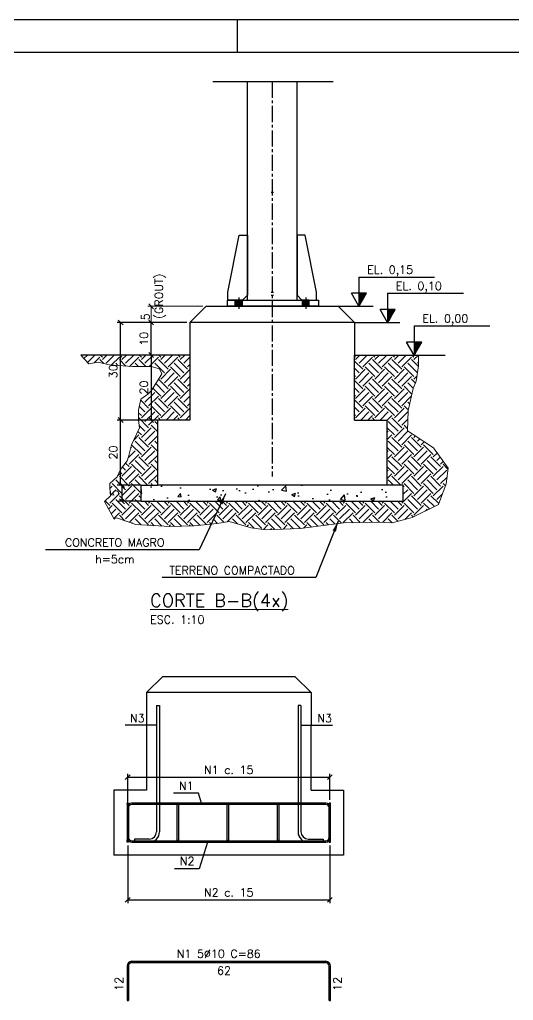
# Model space of a CAD drawing. Header units: millimetres. Extents: x 2593 to 3854, y 1234 to 2125.
# Drawn here: x 3198.8 to 3426.6, y 1672.7 to 2125.4 of the extents above; entities that cross this region are included whole.
import ezdxf
from ezdxf.enums import TextEntityAlignment as Align

# ---------------------------------------------------------------- set-up
doc = ezdxf.new("R2010")
doc.units = ezdxf.units.MM
doc.linetypes.add('CENTER2', pattern=[1.125, 0.75, -0.125, 0.125, -0.125])
for name, color, linetype, lineweight in [('A-DETL-GENF', 7, 'Continuous', 5), ('GSB', 7, 'Continuous', 0), ('S-RBAR', 171, 'Continuous', 18), ('SL2', 3, 'Continuous', 0)]:
    doc.layers.add(name, color=color, linetype=linetype, lineweight=lineweight)
for name, color, linetype in [('AL1', 8, 'Continuous'), ('CL1', 8, 'Continuous'), ('CL2', 7, 'Continuous'), ('CL3', 3, 'Continuous'), ('CL4', 4, 'Continuous'), ('CL5', 5, 'Continuous'), ('CR100', 3, 'Continuous'), ('FRL2', 7, 'Continuous'), ('FRL3', 3, 'Continuous'), ('FRL6', 6, 'Continuous'), ('FRL7', 7, 'Continuous'), ('FRR120', 5, 'Continuous'), ('FRR140', 5, 'Continuous'), ('FRR175', 1, 'Continuous'), ('FRR80', 3, 'Continuous'), ('TC1', 7, 'CENTER2')]:
    doc.layers.add(name, color=color, linetype=linetype)
doc.styles.add('COTA', font='romans.shx')
doc.styles.add('R100', font='simplex.shx', dxfattribs={"height": 2.5})
doc.styles.add('R120', font='simplex.shx', dxfattribs={"height": 3})
doc.styles.add('R140', font='simplex.shx', dxfattribs={"height": 3.5})
doc.styles.add('R80', font='simplex.shx', dxfattribs={"height": 2})
doc.styles.add('ROMANS', font='ROMANS.SHX')
doc.styles.get("Standard").update_dxf_attribs({"font": 'arial.ttf'})
doc.dimstyles.new('TICK-10', dxfattribs={"dimscale": 10, "dimtxt": 0.25, "dimasz": 0.2, "dimexe": 0.2, "dimexo": 0.2, "dimgap": 0.1, "dimtad": 1, "dimdsep": 46, "dimtxsty": 'Standard', "dimblk": 'ARCHTICK', "dimcen": 0, "dimdle": 0.2, "dimclrd": 7, "dimclre": 7, "dimclrt": 3, "dimadec": 3, "dimazin": 3, "dimtfac": 1, "dimtofl": 0, "dimtmove": 1, "dimatfit": 2, "dimfxl": 0.2, "dimtolj": 1, "dimtzin": 0, "dimarcsym": 1})
doc.dimstyles.new('VALE 1-10 - [1-15]', dxfattribs={"dimscale": 1.5, "dimtxt": 2.5, "dimasz": 1.5, "dimexe": 1, "dimexo": 1, "dimgap": 1, "dimtad": 1, "dimdec": 0, "dimlfac": 0.6666, "dimzin": 0, "dimdsep": 46, "dimtxsty": 'ROMANS', "dimblk": 'OBLIQUE', "dimcen": 0, "dimclrd": 7, "dimclre": 7, "dimclrt": 3, "dimadec": 1, "dimazin": 0, "dimtfac": 1, "dimtdec": 0, "dimtmove": 1, "dimatfit": 3, "dimfxl": 1, "dimtolj": 1, "dimtzin": 0, "dimarcsym": 0})
doc.dimstyles.new('VALE 1-15 - [1-15]', dxfattribs={"dimscale": 1.5, "dimtxt": 2.5, "dimasz": 1.5, "dimexe": 1, "dimexo": 1, "dimgap": 1, "dimtad": 1, "dimdec": 0, "dimzin": 0, "dimdsep": 46, "dimtxsty": 'ROMANS', "dimblk": 'OBLIQUE', "dimcen": 0, "dimclrd": 7, "dimclre": 7, "dimclrt": 3, "dimadec": 1, "dimazin": 0, "dimtfac": 1, "dimtdec": 0, "dimtmove": 1, "dimatfit": 3, "dimfxl": 1, "dimtolj": 1, "dimtzin": 0, "dimarcsym": 0})

# ---------------------------------------------------------------- blocks, each defined once
blk = doc.blocks.new('_ArchTick')
at = {"color": 0, "linetype": 'ByBlock', "const_width": 0.15}
blk.add_lwpolyline([(-0.5, -0.5), (0.5, 0.5)], dxfattribs=at)
blk = doc.blocks.new('_Oblique')
at = {"color": 0, "linetype": 'ByBlock', "lineweight": -2}
blk.add_line((0.5, 0.5), (-0.5, -0.5), dxfattribs=at)
blk = doc.blocks.new('*D36')
at = {"layer": 'Defpoints', "color": 0, "transparency": 16777216}
for p in [(3259.54, 1985.58), (3277.41, 1985.58, -192396.03), (3277.41, 1970.58, -192396.03)]:
    blk.add_point(p, dxfattribs=at)
at = {"layer": 'SL2', "color": 7, "lineweight": -2, "transparency": 16777216}
for p, q in [((3275.91, 1985.58), (3258.04, 1985.58)), ((3259.54, 1970.58), (3259.54, 1985.58)), ((3275.91, 1970.58), (3258.04, 1970.58))]:
    blk.add_line(p, q, dxfattribs=at)
at = {"layer": 'SL2', "color": 7, "lineweight": -2, "transparency": 16777216, "xscale": 2.25, "yscale": 2.25, "zscale": 2.25}
for p, rotation in [((3259.54, 1985.58), 90), ((3259.54, 1970.58), 270)]:
    blk.add_blockref('_Oblique', p, dxfattribs=dict(at, rotation=rotation))
at = {"layer": 'SL2', "color": 3, "transparency": 16777216, "insert": (3256.17, 1978.08), "char_height": 3.75, "attachment_point": 5, "rotation": 90, "style": 'ROMANS'}
blk.add_mtext('\\A1;10', dxfattribs=at)
blk = doc.blocks.new('*D52')
at = {"layer": 'CL3', "color": 7, "lineweight": -2, "transparency": 16777216}
for p, q in [((3275.91, 1970.58), (3258.04, 1970.58)), ((3259.54, 1970.58), (3259.54, 1940.59)), ((3275.91, 1940.59), (3258.04, 1940.59))]:
    blk.add_line(p, q, dxfattribs=at)
at = {"layer": 'Defpoints', "color": 0, "transparency": 16777216}
for p in [(3277.41, 1970.58, -192396.03), (3259.54, 1940.59), (3277.41, 1940.59, -192396.03)]:
    blk.add_point(p, dxfattribs=at)
at = {"layer": 'CL3', "color": 7, "lineweight": -2, "transparency": 16777216, "xscale": 2.25, "yscale": 2.25, "zscale": 2.25}
for p, rotation in [((3259.54, 1970.58), 90), ((3259.54, 1940.59), 270)]:
    blk.add_blockref('_Oblique', p, dxfattribs=dict(at, rotation=rotation))
at = {"layer": 'CL3', "color": 3, "transparency": 16777216, "insert": (3256.17, 1955.58), "char_height": 3.75, "attachment_point": 5, "rotation": 90, "style": 'ROMANS'}
blk.add_mtext('\\A1;20', dxfattribs=at)
blk = doc.blocks.new('*D53')
at = {"layer": 'Defpoints', "color": 0, "transparency": 16777216}
for p in [(3256.39, 1910.59, -192396.03), (3246.02, 1903.09), (3256.39, 1903.09, -192396.03)]:
    blk.add_point(p, dxfattribs=at)
at = {"layer": 'SL2', "color": 7, "lineweight": -2, "transparency": 16777216}
for p, q in [((3254.89, 1910.59), (3244.52, 1910.59)), ((3246.02, 1910.59), (3246.02, 1903.09)), ((3254.89, 1903.09), (3244.52, 1903.09))]:
    blk.add_line(p, q, dxfattribs=at)
at = {"layer": 'SL2', "color": 7, "lineweight": -2, "transparency": 16777216, "xscale": 2.25, "yscale": 2.25, "zscale": 2.25}
for p, rotation in [((3246.02, 1910.59), 90), ((3246.02, 1903.09), 270)]:
    blk.add_blockref('_Oblique', p, dxfattribs=dict(at, rotation=rotation))
at = {"layer": 'SL2', "color": 3, "transparency": 16777216, "insert": (3242.64, 1906.84), "char_height": 3.75, "attachment_point": 5, "rotation": 90, "style": 'ROMANS'}
blk.add_mtext('\\A1;5', dxfattribs=at)
blk = doc.blocks.new('*D54')
at = {"layer": 'CL3', "color": 7, "lineweight": -2, "transparency": 16777216}
for p, q in [((3275.91, 1985.58), (3243.9, 1985.58)), ((3245.4, 1940.59), (3245.4, 1985.58)), ((3275.91, 1940.59), (3243.9, 1940.59))]:
    blk.add_line(p, q, dxfattribs=at)
at = {"layer": 'Defpoints', "color": 0, "transparency": 16777216}
for p in [(3245.4, 1985.58), (3277.41, 1985.58, -192396.03), (3277.41, 1940.59, -192396.03)]:
    blk.add_point(p, dxfattribs=at)
at = {"layer": 'CL3', "color": 7, "lineweight": -2, "transparency": 16777216, "xscale": 2.25, "yscale": 2.25, "zscale": 2.25}
for p, rotation in [((3245.4, 1985.58), 90), ((3245.4, 1940.59), 270)]:
    blk.add_blockref('_Oblique', p, dxfattribs=dict(at, rotation=rotation))
at = {"layer": 'CL3', "color": 3, "transparency": 16777216, "insert": (3242.03, 1963.08), "char_height": 3.75, "attachment_point": 5, "rotation": 90, "style": 'ROMANS'}
blk.add_mtext('\\A1;30', dxfattribs=at)
blk = doc.blocks.new('*D37')
at = {"layer": 'CL3', "color": 7, "lineweight": -2, "transparency": 16777216}
for p, q in [((3258.04, 1940.59), (3243.9, 1940.59)), ((3245.4, 1910.59), (3245.4, 1940.59)), ((3253.39, 1910.59), (3243.9, 1910.59))]:
    blk.add_line(p, q, dxfattribs=at)
at = {"layer": 'Defpoints', "color": 0, "transparency": 16777216}
for p in [(3245.4, 1940.59), (3259.54, 1940.59), (3254.89, 1910.59, -192396.03)]:
    blk.add_point(p, dxfattribs=at)
at = {"layer": 'CL3', "color": 7, "lineweight": -2, "transparency": 16777216, "xscale": 2.25, "yscale": 2.25, "zscale": 2.25}
for p, rotation in [((3245.4, 1940.59), 90), ((3245.4, 1910.59), 270)]:
    blk.add_blockref('_Oblique', p, dxfattribs=dict(at, rotation=rotation))
at = {"layer": 'CL3', "color": 3, "transparency": 16777216, "insert": (3242.03, 1925.59), "char_height": 3.75, "attachment_point": 5, "rotation": 90, "style": 'ROMANS'}
blk.add_mtext('\\A1;20', dxfattribs=at)
blk = doc.blocks.new('*D45')
at = {"layer": 'Defpoints', "color": 0, "transparency": 16777216}
for p in [(3341.96, 1775.74), (3248.69, 1762.3, -192396.03), (3341.96, 1763.8)]:
    blk.add_point(p, dxfattribs=at)
at = {"layer": 'SL2', "color": 7, "lineweight": -2, "transparency": 16777216}
for p, q in [((3248.69, 1763.8), (3248.69, 1777.24)), ((3248.69, 1775.74), (3341.96, 1775.74)), ((3341.96, 1765.3), (3341.96, 1777.24))]:
    blk.add_line(p, q, dxfattribs=at)
at = {"layer": 'SL2', "color": 7, "lineweight": -2, "transparency": 16777216, "xscale": 2.25, "yscale": 2.25, "zscale": 2.25, "rotation": 180}
blk.add_blockref('_Oblique', (3248.69, 1775.74), dxfattribs=at)
at = {"layer": 'SL2', "color": 7, "lineweight": -2, "transparency": 16777216, "xscale": 2.25, "yscale": 2.25, "zscale": 2.25}
blk.add_blockref('_Oblique', (3341.96, 1775.74), dxfattribs=at)
at = {"layer": 'SL2', "color": 3, "transparency": 16777216, "insert": (3295.32, 1779.12), "char_height": 3.75, "attachment_point": 5, "style": 'ROMANS'}
blk.add_mtext('\\A1;N1 c. 15', dxfattribs=at)
blk = doc.blocks.new('*D46')
at = {"layer": 'Defpoints', "color": 0, "transparency": 16777216}
for p in [(3248.69, 1745.78, -192396.03), (3341.96, 1745.78, -192396.03), (3341.96, 1719.17)]:
    blk.add_point(p, dxfattribs=at)
at = {"layer": 'SL2', "color": 7, "lineweight": -2, "transparency": 16777216}
for p, q in [((3248.69, 1744.28), (3248.69, 1717.67)), ((3341.96, 1744.28), (3341.96, 1717.67)), ((3248.69, 1719.17), (3341.96, 1719.17))]:
    blk.add_line(p, q, dxfattribs=at)
at = {"layer": 'SL2', "color": 7, "lineweight": -2, "transparency": 16777216, "xscale": 2.25, "yscale": 2.25, "zscale": 2.25, "rotation": 180}
blk.add_blockref('_Oblique', (3248.69, 1719.17), dxfattribs=at)
at = {"layer": 'SL2', "color": 7, "lineweight": -2, "transparency": 16777216, "xscale": 2.25, "yscale": 2.25, "zscale": 2.25}
blk.add_blockref('_Oblique', (3341.96, 1719.17), dxfattribs=at)
at = {"layer": 'SL2', "color": 3, "transparency": 16777216, "insert": (3295.32, 1722.55), "char_height": 3.75, "attachment_point": 5, "style": 'ROMANS'}
blk.add_mtext('\\A1;N2 c. 15', dxfattribs=at)
blk = doc.blocks.new('A1')
at = {"layer": 'FRL2'}
blk.add_line((471, 594), (471, 584), dxfattribs=at)
at = {"layer": 'FRL6', "linetype": 'Continuous'}
blk.add_line((25, 584), (831, 584), dxfattribs=at)
at = {"layer": 'FRL7', "linetype": 'Continuous'}
blk.add_line((0, 594), (841, 594), dxfattribs=at)
at = {"layer": 'FRR120', "style": 'R120'}
for tag, p in [('FASE_DO_PROJETO', (659, 46.29)), ('ÁREA_E/OU_SUBÁREA', (659, 40.79)), ('TÍTULO_DO_DESENHO', (659, 35.29)), ('SUBTÍTULO_1_DO_DESENHO', (659, 29.79)), ('SUBTÍTULO_2_DO_DESENHO', (659, 24.29))]:
    blk.add_attdef(tag, p, '', height=3, dxfattribs=at)
at = {"layer": 'FRR140', "style": 'R140', "width": 0.91}
for tag, p in [('ESCALA', (671, 14.35)), ('REVISÃO', (823.5, 14.68))]:
    blk.add_attdef(tag, text='', height=3.5, dxfattribs=at).set_placement(p, align=Align.MIDDLE)
for tag, p in [('NÚMERO_DA_CONTRATADA', (687.72, 12.6)), ('NUMERO_VALE', (752.89, 12.6))]:
    blk.add_attdef(tag, p, '', height=3.5, dxfattribs=at)
at = {"layer": 'FRR175', "style": 'R120'}
for tag, p in [('CLASSIFICAÇÃO', (811.83, 67.73)), ('PROJETO', (716.31, 53.59)), ('N_PROJ_SE', (793.5, 53.59)), ('N_CONTRATO', (796.97, 47.3))]:
    blk.add_attdef(tag, text='', height=3, dxfattribs=at).set_placement(p, align=Align.MIDDLE_CENTER)
at = {"layer": 'FRR80', "style": 'R80'}
for p in [(492.61, 76.08), (492.61, 70.38), (492.61, 64.68), (492.61, 58.98), (492.61, 53.28), (492.61, 47.58), (492.61, 41.88), (492.61, 36.18)]:
    blk.add_attdef('DESCRIÇÃO_DA_REVISÃO', p, '', height=2, dxfattribs=at)
for tag, p in [('8A_REV', (476, 77.07)), ('EMIS.', (486, 77.07)), ('PROJ.', (585, 77.07)), ('DES.', (597, 77.07)), ('VER.', (609, 77.07)), ('APR.', (621, 77.07)), ('AUT.', (633.01, 77.07)), ('7A_REV', (476, 71.37)), ('EMIS.', (486, 71.37)), ('PROJ.', (585, 71.37)), ('DES.', (597, 71.37)), ('VER.', (609, 71.37)), ('APR.', (621, 71.37)), ('AUT.', (633.01, 71.37)), ('6A_REV', (476, 65.67)), ('EMIS.', (486, 65.67)), ('PROJ.', (585, 65.67)), ('DES.', (597, 65.67)), ('VER.', (609, 65.67)), ('APR.', (621, 65.67)), ('AUT.', (633.01, 65.67)), ('5A_REV', (476, 59.97)), ('EMIS.', (486, 59.97)), ('PROJ.', (585, 59.97)), ('DES.', (597, 59.97)), ('VER.', (609, 59.97)), ('APR.', (621, 59.97)), ('AUT.', (633.01, 59.97)), ('4A_REV', (476, 54.27)), ('EMIS.', (486, 54.27)), ('PROJ.', (585, 54.27)), ('DES.', (597, 54.27)), ('VER.', (609, 54.27)), ('APR.', (621, 54.27)), ('AUT.', (633.01, 54.27)), ('3A_REV', (476, 48.57)), ('EMIS.', (486, 48.57)), ('PROJ.', (585, 48.57)), ('DES.', (597, 48.57)), ('VER.', (609, 48.57)), ('APR.', (621, 48.57)), ('AUT.', (633.01, 48.57)), ('2A_REV', (476, 42.87)), ('EMIS.', (486, 42.87)), ('PROJ.', (585, 42.87)), ('DES.', (597, 42.87)), ('VER.', (609, 42.87)), ('APR.', (621, 42.87)), ('AUT.', (633.01, 42.87)), ('1a_REV', (476, 37.17)), ('EMIS.', (486, 37.17)), ('PROJ.', (585, 37.17)), ('DES.', (597, 37.17)), ('VER.', (609, 37.17)), ('APR.', (621, 37.17)), ('AUT.', (633.01, 37.17))]:
    blk.add_attdef(tag, text='', height=2, dxfattribs=at).set_placement(p, align=Align.MIDDLE)
at = {"layer": 'FRR80', "style": 'R80', "width": 0.85}
for p in [(648, 77.07), (648, 71.37), (648, 65.67), (648, 59.97), (648, 54.27), (648, 48.57), (648, 42.87), (648, 37.17)]:
    blk.add_attdef('DATA', text='', height=2, dxfattribs=at).set_placement(p, align=Align.MIDDLE)

msp = doc.modelspace()

# ---------------------------------------------------------------- hatches: boundary and pattern name
at = {"layer": 'A-DETL-GENF', "ltscale": 0.2, "true_color": 0xcd6928}
h = msp.add_hatch(dxfattribs=at)
h.set_pattern_fill('EARTH', color=32, angle=45, style=0)
h.set_pattern_definition([(45, (-6952.2076, -5263.987), (0, 8.980256), [6.35, -6.35]), (45, (-6953.8914, -5262.3035), (0, 8.980256), [6.35, -6.35]), (45, (-6955.575, -5260.6197), (0, 8.980256), [6.35, -6.35]), (135, (-6955.575, -5259.497), (-8.980256, 0), [6.35, -6.35]), (135, (-6953.8914, -5257.8133), (-8.980256, 0), [6.35, -6.35]), (135, (-6952.2076, -5256.1295), (-8.980256, 0), [6.35, -6.35])])
h.paths.add_polyline_path([(3381.84, 1958.57), (3382.9, 1965.58), (3382.9, 1970.58), (3353.31, 1970.58), (3353.31, 1940.59), (3368.31, 1940.59), (3368.31, 1910.59), (3375.81, 1910.59), (3375.81, 1903.09), (3368.31, 1903.09), (3254.89, 1903.09), (3254.89, 1910.59), (3262.41, 1910.59), (3262.41, 1940.59), (3277.41, 1940.59), (3277.41, 1970.58), (3227.07, 1970.58), (3230.72, 1966.58), (3235.12, 1967.25), (3240.15, 1966.12), (3250.83, 1965.25), (3255.23, 1965.34), (3256.39, 1965.36), (3259.54, 1965.36), (3263.37, 1964.17), (3264.37, 1961.93), (3262.71, 1959.11), (3259.54, 1954.12), (3258.04, 1952.55), (3254.82, 1950.22), (3253.74, 1945.07), (3253.74, 1940.59), (3254.07, 1936.93), (3250.41, 1929.18), (3249, 1923.62), (3248.52, 1921.74), (3245.4, 1917.8), (3243.76, 1914.4), (3240.44, 1911.33), (3240.44, 1909.17), (3240.77, 1905.59), (3237.95, 1902.94), (3242.41, 1894.85), (3243.56, 1895.49), (3252.38, 1892.33), (3268.06, 1891.4), (3279.36, 1891.79), (3290, 1892.86), (3295.45, 1893.79), (3305.69, 1890.86), (3312.47, 1889.93), (3328.28, 1890.47), (3342.51, 1892.33), (3348.18, 1893.07), (3363.25, 1893.52), (3370.69, 1893.12), (3379.93, 1895.65), (3392.05, 1901.6), (3395.66, 1911.16), (3396.51, 1918.39), (3389.71, 1927.74), (3380.35, 1933.91), (3377.8, 1935.59), (3378.01, 1944.96), (3380.35, 1955.16)])
h.paths.add_polyline_path([(3258.98, 1951.61), (3258.98, 1959.56), (3253.36, 1959.56), (3253.36, 1951.61)], flags=24)
h.paths.add_polyline_path([(3245.46, 1904.65), (3245.46, 1909.02), (3239.83, 1909.02), (3239.83, 1904.65)], flags=24)
h.paths.add_polyline_path([(3244.84, 1959.11), (3244.84, 1967.06), (3239.22, 1967.06), (3239.22, 1959.11)], flags=25)
at = {"layer": 'AL1'}
h = msp.add_hatch(dxfattribs=at)
h.set_pattern_fill('AR-CONC', color=256, scale=0.1)
h.set_pattern_definition([(50, (-8102.492, -4938.093), (18.218467, -1.593909), [1.905, -20.955]), (355, (-8102.492, -4938.093), (-3.524342, 19.105685), [1.524, -16.764058]), (100.45144, (-8100.974, -4938.226), (14.694125, 17.511775), [1.619, -17.809024]), (46.1842, (-8102.492, -4933.013), (27.107904, -4.204233), [2.8575, -31.4325]), (96.63556, (-8100.233, -4933.363), (23.740413, 24.74261), [2.4285, -26.71356]), (351.18415, (-8102.492, -4933.013), (23.740413, 24.74261), [2.285997, -25.145973]), (21, (-8099.952, -4934.283), (15.161439, -10.22652), [1.905, -20.955]), (326, (-8099.952, -4934.283), (6.180203, 18.418797), [1.524, -16.764]), (71.45144, (-8098.689, -4935.135), (21.341642, 8.192277), [1.619, -17.808994]), (37.5, (-8102.492, -4938.093), (0.3088603, 8.455504), [0, -16.5608, 0, -17.018, 0, -16.8275]), (7.5, (-8102.492, -4938.093), (6.681966, 10.0180575), [0, -9.7028, 0, -16.1798, 0, -6.4135]), (327.5, (-8108.1564, -4938.093), (13.5590595, -0.5728744), [0, -6.35, 0, -19.812, 0, -26.289]), (317.5, (-8110.696, -4938.093), (14.812918, 2.542649), [0, -8.255, 0, -13.1572, 0, -18.669])])
h.paths.add_polyline_path([(3292.41, 1910.59), (3254.89, 1910.59), (3254.89, 1903.09), (3330.35, 1903.09), (3330.35, 1910.59)])
h.paths.add_polyline_path([(3330.35, 1910.59), (3330.35, 1903.09), (3368.31, 1903.09), (3375.81, 1903.09), (3375.81, 1910.59), (3368.31, 1910.59)])
at = {"layer": 'CL1'}
h = msp.add_hatch(color=256, dxfattribs=at)
h.dxf.hatch_style = 1
h.paths.add_polyline_path([(3301.56, 1993.08), (3298.26, 1993.08), (3298.26, 1995.93), (3301.56, 1995.93)])
h = msp.add_hatch(color=256, dxfattribs=at)
h.dxf.hatch_style = 1
h.paths.add_polyline_path([(3329.16, 1993.08), (3332.46, 1993.08), (3332.46, 1995.93), (3329.16, 1995.93)])
at = {"layer": 'CL2'}
h = msp.add_hatch(dxfattribs=at)
h.set_pattern_fill('ANSI31', color=256, scale=0.014999, style=0)
h.set_pattern_definition([(45, (1563.800914, 967.520963), (-0.033673029, 0.033673029), [])])
h.paths.add_polyline_path([(3355.36, 1993.09), (3358.83, 1999.09), (3355.36, 1999.09)])
h = msp.add_hatch(dxfattribs=at)
h.set_pattern_fill('ANSI31', color=256, scale=0.014999, style=0)
h.set_pattern_definition([(45, (1577.05253, 960.020963), (-0.033673029, 0.033673029), [])])
h.paths.add_polyline_path([(3368.61, 1985.59), (3372.08, 1991.59), (3368.61, 1991.59)])
h = msp.add_hatch(dxfattribs=at)
h.set_pattern_fill('ANSI31', color=256, scale=0.014999, style=0)
h.set_pattern_definition([(45, (1589.29603, 945.00705), (-0.033673029, 0.033673029), [])])
h.paths.add_polyline_path([(3380.86, 1970.58), (3384.32, 1976.58), (3380.86, 1976.58)])
at = {"layer": 'CL5'}
h = msp.add_hatch(color=256, dxfattribs=at)
edge = h.paths.add_edge_path()
edge.add_arc((3248.64, 1763.43), 0.315, 0, 360)
for points in [[(3248.48, 1763.16), (3248.79, 1763.16), (3248.95, 1763.43), (3248.79, 1763.7), (3248.48, 1763.7), (3248.32, 1763.43)], [(3271.61, 1763.16), (3271.92, 1763.16), (3272.08, 1763.43), (3271.92, 1763.7), (3271.61, 1763.7), (3271.45, 1763.43)], [(3294.74, 1763.16), (3295.05, 1763.16), (3295.21, 1763.43), (3295.05, 1763.7), (3294.74, 1763.7), (3294.58, 1763.43)], [(3317.87, 1763.16), (3318.18, 1763.16), (3318.34, 1763.43), (3318.18, 1763.7), (3317.87, 1763.7), (3317.71, 1763.43)], [(3341.8, 1763.2), (3342.11, 1763.2), (3342.27, 1763.47), (3342.11, 1763.75), (3341.8, 1763.75), (3341.64, 1763.47)], [(3248.53, 1745.89), (3248.84, 1745.89), (3249, 1746.16), (3248.84, 1746.44), (3248.53, 1746.44), (3248.37, 1746.16)], [(3271.66, 1745.89), (3271.97, 1745.89), (3272.13, 1746.16), (3271.97, 1746.44), (3271.66, 1746.44), (3271.5, 1746.16)], [(3294.79, 1745.89), (3295.1, 1745.89), (3295.26, 1746.16), (3295.1, 1746.44), (3294.79, 1746.44), (3294.63, 1746.16)], [(3317.92, 1745.89), (3318.23, 1745.89), (3318.39, 1746.16), (3318.23, 1746.44), (3317.92, 1746.44), (3317.76, 1746.16)], [(3341.81, 1745.86), (3342.12, 1745.86), (3342.28, 1746.13), (3342.12, 1746.4), (3341.81, 1746.4), (3341.65, 1746.13)]]:
    msp.add_hatch(color=256, dxfattribs=at).paths.add_polyline_path(points)
h = msp.add_hatch(color=256, dxfattribs=at)
edge = h.paths.add_edge_path()
edge.add_arc((3271.77, 1763.43), 0.315, 0, 360)
h = msp.add_hatch(color=256, dxfattribs=at)
edge = h.paths.add_edge_path()
edge.add_arc((3294.9, 1763.43), 0.315, 0, 360)
h = msp.add_hatch(color=256, dxfattribs=at)
edge = h.paths.add_edge_path()
edge.add_arc((3318.03, 1763.43), 0.315, 0, 360)
h = msp.add_hatch(color=256, dxfattribs=at)
edge = h.paths.add_edge_path()
edge.add_arc((3341.96, 1763.47), 0.315, 0, 360)
h = msp.add_hatch(color=256, dxfattribs=at)
edge = h.paths.add_edge_path()
edge.add_arc((3248.69, 1746.16), 0.315, 0, 360)
h = msp.add_hatch(color=256, dxfattribs=at)
edge = h.paths.add_edge_path()
edge.add_arc((3271.82, 1746.16), 0.315, 0, 360)
h = msp.add_hatch(color=256, dxfattribs=at)
edge = h.paths.add_edge_path()
edge.add_arc((3294.95, 1746.16), 0.315, 0, 360)
h = msp.add_hatch(color=256, dxfattribs=at)
edge = h.paths.add_edge_path()
edge.add_arc((3318.08, 1746.16), 0.315, 0, 360)
h = msp.add_hatch(color=256, dxfattribs=at)
edge = h.paths.add_edge_path()
edge.add_arc((3341.96, 1746.13), 0.315, 0, 360)

# ---------------------------------------------------------------- linework, layer by layer
for p, q in [((3345.81, 1993.09, -192396.03), (3362, 1993.09, -192396.03)), ((3353.31, 1985.59, -192396.03), (3374.21, 1985.59, -192396.03)), ((3277.41, 1970.58, -192396.03), (3227.07, 1970.58, -192396.03)), ((3353.31, 1970.58, -192396.03), (3395.12, 1970.58, -192396.03)), ((3262.01, 1799.69), (3247.45, 1799.69)), ((3328.64, 1799.69), (3343.2, 1799.69))]:
    msp.add_line(p, q)
msp.add_lwpolyline([(3282.73, 1763.8), (3281.3, 1768.44), (3269.84, 1768.44)])
at = {"elevation": 192396.03}
msp.add_lwpolyline([(3285.52, 1745.78), (3281.73, 1733.47), (3270.28, 1733.47)], dxfattribs=at)
at = {"layer": 'A-DETL-GENF', "color": 32, "ltscale": 0.2, "true_color": 0xcd6928, "elevation": -192396.03}
msp.add_lwpolyline([(3227.07, 1970.58), (3230.72, 1966.58), (3230.72, 1966.58), (3235.12, 1967.25), (3240.15, 1966.12), (3240.15, 1966.12), (3250.83, 1965.25), (3255.23, 1965.34), (3256.39, 1965.36), (3259.54, 1965.36), (3263.37, 1964.17), (3264.37, 1961.93), (3262.71, 1959.11), (3259.54, 1954.12), (3258.04, 1952.55), (3254.82, 1950.22), (3253.74, 1945.07), (3253.74, 1940.59), (3254.07, 1936.93), (3250.41, 1929.18), (3249, 1923.62), (3248.52, 1921.74), (3245.4, 1917.8), (3243.76, 1914.4), (3240.44, 1911.33), (3240.44, 1909.17), (3240.77, 1905.59), (3237.95, 1902.94), (3242.41, 1894.85), (3243.56, 1895.49), (3252.38, 1892.33), (3268.06, 1891.4), (3279.36, 1891.79), (3290, 1892.86), (3295.45, 1893.79), (3305.69, 1890.86), (3312.47, 1889.93), (3328.28, 1890.47), (3342.51, 1892.33), (3348.18, 1893.07), (3363.25, 1893.52), (3370.69, 1893.12), (3379.93, 1895.65), (3379.93, 1895.65), (3392.05, 1901.6), (3392.05, 1901.6), (3395.66, 1911.16), (3396.51, 1918.39), (3389.71, 1927.74), (3380.35, 1933.91), (3377.8, 1935.59), (3378.01, 1944.96), (3380.35, 1955.16), (3381.84, 1958.57), (3382.9, 1965.58), (3382.9, 1970.58)], dxfattribs=at)
at = {"layer": 'CL1'}
for p, q in [((3287.99, 2096.78), (3343.44, 2096.78)), ((3303.89, 1995.93, -192396.03), (3303.89, 2096.78, -192396.03)), ((3326.84, 1995.93, -192396.03), (3326.84, 2096.78, -192396.03)), ((3299.91, 1997.14, -192396.03), (3299.91, 1991.88, -192396.03)), ((3314.84, 1999.68, -192396.03), (3315.89, 1999.68, -192396.03)), ((3314.84, 1998.18, -192396.03), (3315.89, 1998.18, -192396.03)), ((3330.81, 1997.14, -192396.03), (3330.81, 1991.88, -192396.03))]:
    msp.add_line(p, q, dxfattribs=at)
at = {"layer": 'CL1', "elevation": -192396.03}
for points in [[(3300.14, 2025.93), (3303.89, 2025.93), (3303.89, 1998.18), (3301.64, 1995.93), (3294.89, 1995.93), (3294.89, 1999.68), (3300.14, 2025.93), (3303.89, 2025.93)], [(3330.59, 2025.93), (3326.84, 2025.93), (3326.84, 1998.18), (3329.09, 1995.93), (3335.84, 1995.93), (3335.84, 1999.68), (3330.59, 2025.93), (3326.84, 2025.93)]]:
    msp.add_lwpolyline(points, dxfattribs=at)
for points in [[(3294.66, 1995.93), (3336.66, 1995.93), (3336.66, 1993.08), (3294.66, 1993.08)], [(3301.56, 1993.08), (3298.26, 1993.08), (3298.26, 1995.93), (3301.56, 1995.93)], [(3329.16, 1993.08), (3332.46, 1993.08), (3332.46, 1995.93), (3329.16, 1995.93)]]:
    msp.add_lwpolyline(points, close=True, dxfattribs=at)
at = {"layer": 'CL2'}
for p, q in [((3355.36, 2006.59, -192396.03), (3355.36, 1999.09, -192396.03)), ((3355.36, 2006.59, -192396.03), (3390.29, 2006.59, -192396.03)), ((3358.83, 1999.09, -192396.03), (3351.9, 1999.09, -192396.03)), ((3355.36, 1993.09, -192396.03), (3351.9, 1999.09, -192396.03)), ((3355.36, 1999.09, -192396.03), (3355.36, 1993.09, -192396.03)), ((3355.36, 1993.09, -192396.03), (3358.83, 1999.09, -192396.03)), ((3368.61, 1999.09, -192396.03), (3368.61, 1991.59, -192396.03)), ((3368.61, 1999.09, -192396.03), (3403.54, 1999.09, -192396.03)), ((3372.08, 1991.59, -192396.03), (3365.15, 1991.59, -192396.03)), ((3368.61, 1985.59, -192396.03), (3365.15, 1991.59, -192396.03)), ((3368.61, 1991.59, -192396.03), (3368.61, 1985.59, -192396.03)), ((3368.61, 1985.59, -192396.03), (3372.08, 1991.59, -192396.03)), ((3380.86, 1984.08, -192396.03), (3380.86, 1976.58, -192396.03)), ((3380.86, 1984.08, -192396.03), (3415.78, 1984.08, -192396.03)), ((3384.32, 1976.58, -192396.03), (3377.39, 1976.58, -192396.03)), ((3380.86, 1970.58, -192396.03), (3377.39, 1976.58, -192396.03)), ((3380.86, 1976.58, -192396.03), (3380.86, 1970.58, -192396.03)), ((3380.86, 1970.58, -192396.03), (3384.32, 1976.58, -192396.03))]:
    msp.add_line(p, q, dxfattribs=at)
at = {"layer": 'CL3'}
for p, q in [((3277.41, 1985.58, -192396.03), (3277.41, 1970.59, -192396.03)), ((3353.31, 1985.59, -192396.03), (3353.31, 1970.59, -192396.03)), ((3277.41, 1970.59, -192396.03), (3277.41, 1940.59, -192396.03)), ((3353.31, 1940.59, -192396.03), (3353.31, 1970.59, -192396.03)), ((3277.41, 1940.59, -192396.03), (3262.41, 1940.59, -192396.03)), ((3262.41, 1940.59, -192396.03), (3262.41, 1910.59, -192396.03)), ((3277.41, 1940.59, -192396.03), (3269.91, 1940.59, -192396.03)), ((3353.31, 1940.59, -192396.03), (3368.31, 1940.59, -192396.03)), ((3368.31, 1940.59, -192396.03), (3368.31, 1910.59, -192396.03)), ((3368.31, 1910.59, -192396.03), (3262.41, 1910.59, -192396.03)), ((3257.37, 1814.78), (3257.37, 1799.78)), ((3333.27, 1814.79), (3333.27, 1799.78)), ((3257.37, 1799.78), (3257.37, 1769.78)), ((3333.27, 1769.78), (3333.27, 1799.78)), ((3257.37, 1769.78), (3242.37, 1769.78)), ((3242.37, 1769.78), (3242.37, 1739.78)), ((3257.37, 1769.78), (3249.87, 1769.78)), ((3333.27, 1769.78), (3348.27, 1769.78)), ((3348.27, 1769.78), (3348.27, 1739.78)), ((3248.37, 1763.8), (3248.37, 1745.78)), ((3348.27, 1739.78), (3242.37, 1739.78))]:
    msp.add_line(p, q, dxfattribs=at)
at = {"layer": 'CL3', "elevation": -192396.03}
msp.add_lwpolyline([(3353.31, 1985.59), (3277.41, 1985.58), (3284.91, 1993.08), (3345.81, 1993.09)], close=True, dxfattribs=at)
at = {"layer": 'CL3'}
msp.add_lwpolyline([(3333.27, 1814.79), (3257.37, 1814.78), (3264.87, 1822.28), (3325.77, 1822.29)], close=True, dxfattribs=at)
at = {"layer": 'CL4', "linetype": 'Continuous', "ltscale": 125}
for p, q in [((3254.89, 1903.09, -192396.03), (3254.89, 1910.59, -192396.03)), ((3254.89, 1910.59, -192396.03), (3262.39, 1910.59, -192396.03)), ((3375.81, 1910.59, -192396.03), (3368.31, 1910.59, -192396.03)), ((3375.81, 1903.09, -192396.03), (3375.81, 1910.59, -192396.03)), ((3254.89, 1903.09, -192396.03), (3368.31, 1903.09, -192396.03)), ((3368.31, 1903.09, -192396.03), (3375.81, 1903.09, -192396.03))]:
    msp.add_line(p, q, dxfattribs=at)
at = {"layer": 'CL5'}
for p, q in [((3262.01, 1808.78), (3262.01, 1750.56)), ((3262.01, 1808.78), (3263.37, 1808.78)), ((3263.37, 1808.78), (3263.37, 1763.78)), ((3263.37, 1808.78), (3263.37, 1750.56)), ((3327.27, 1808.78), (3327.27, 1763.78)), ((3327.27, 1808.78), (3327.27, 1750.56)), ((3328.64, 1808.78), (3327.27, 1808.78)), ((3328.64, 1808.78), (3328.64, 1750.56)), ((3248.48, 1763.7), (3248.32, 1763.43)), ((3248.32, 1763.43), (3248.48, 1763.16)), ((3248.37, 1763.8), (3248.37, 1745.78)), ((3248.37, 1763.8), (3249, 1763.8)), ((3248.79, 1763.7), (3248.48, 1763.7)), ((3248.48, 1763.16), (3248.79, 1763.16)), ((3248.95, 1763.43), (3248.79, 1763.7)), ((3248.79, 1763.16), (3248.95, 1763.43)), ((3249, 1763.8), (3249, 1745.78)), ((3249.04, 1763.17), (3249, 1763.17)), ((3340.07, 1763.8), (3250.42, 1763.8)), ((3340.07, 1763.17), (3250.58, 1763.17)), ((3271.5, 1745.78), (3271.5, 1763.8)), ((3271.5, 1763.8), (3272.13, 1763.8)), ((3271.92, 1763.7), (3271.61, 1763.7)), ((3272.08, 1763.43), (3271.92, 1763.7)), ((3272.13, 1763.8), (3272.13, 1745.78)), ((3294.63, 1745.78), (3294.63, 1763.8)), ((3294.63, 1763.8), (3295.26, 1763.8)), ((3295.05, 1763.7), (3294.74, 1763.7)), ((3295.21, 1763.43), (3295.05, 1763.7)), ((3295.26, 1763.8), (3295.26, 1745.78)), ((3317.76, 1745.78), (3317.76, 1763.8)), ((3317.76, 1763.8), (3318.39, 1763.8)), ((3318.18, 1763.7), (3317.87, 1763.7)), ((3318.34, 1763.43), (3318.18, 1763.7)), ((3318.39, 1763.8), (3318.39, 1745.78)), ((3341.64, 1763.17), (3341.61, 1763.17)), ((3342.27, 1763.8), (3341.64, 1763.8)), ((3341.64, 1746.45), (3341.64, 1763.8)), ((3341.8, 1763.75), (3341.64, 1763.47)), ((3341.64, 1763.47), (3341.8, 1763.2)), ((3342.11, 1763.75), (3341.8, 1763.75)), ((3341.8, 1763.2), (3342.11, 1763.2)), ((3342.27, 1763.47), (3342.11, 1763.75)), ((3342.11, 1763.2), (3342.27, 1763.47)), ((3342.27, 1746.18), (3342.27, 1763.8)), ((3341.64, 1746.45), (3341.64, 1756.38)), ((3342.27, 1746.18), (3342.27, 1756.38)), ((3248.37, 1745.78), (3248.37, 1746.78)), ((3249, 1745.78), (3248.37, 1745.78)), ((3249, 1746.16), (3248.84, 1746.44)), ((3248.84, 1745.89), (3249, 1746.16)), ((3249, 1745.78), (3249, 1746.78)), ((3250.58, 1746.41), (3340.07, 1746.41)), ((3250.58, 1745.78), (3340.07, 1745.78)), ((3258.59, 1747.15), (3251.77, 1747.15)), ((3251.77, 1747.15), (3251.77, 1745.78)), ((3258.59, 1745.78), (3251.77, 1745.78)), ((3272.13, 1745.78), (3271.5, 1745.78)), ((3272.13, 1746.16), (3271.97, 1746.44)), ((3271.97, 1745.89), (3272.13, 1746.16)), ((3272.13, 1745.78), (3272.13, 1746.78)), ((3295.26, 1745.78), (3294.63, 1745.78)), ((3295.26, 1746.16), (3295.1, 1746.44)), ((3295.1, 1745.89), (3295.26, 1746.16)), ((3295.26, 1745.78), (3295.26, 1746.78)), ((3318.39, 1745.78), (3317.76, 1745.78)), ((3318.39, 1746.16), (3318.23, 1746.44)), ((3318.23, 1745.89), (3318.39, 1746.16)), ((3318.39, 1745.78), (3318.39, 1746.78)), ((3332.05, 1747.15), (3338.88, 1747.15)), ((3332.05, 1745.78), (3338.88, 1745.78)), ((3338.88, 1747.15), (3338.88, 1745.78)), ((3341.64, 1745.78), (3341.64, 1746.78)), ((3341.64, 1745.78), (3342.27, 1745.78)), ((3342.28, 1746.13), (3342.12, 1746.4)), ((3342.12, 1745.86), (3342.28, 1746.13)), ((3342.27, 1745.78), (3342.27, 1746.78)), ((3248.37, 1688.55), (3248.37, 1672.73)), ((3249, 1688.55), (3249, 1672.73)), ((3340.07, 1690.75), (3250.42, 1690.75)), ((3340.07, 1690.12), (3250.58, 1690.12)), ((3341.64, 1672.73), (3341.64, 1688.55)), ((3342.27, 1672.73), (3342.27, 1688.55)), ((3248.37, 1672.73), (3249, 1672.73)), ((3341.64, 1672.73), (3342.27, 1672.73))]:
    msp.add_line(p, q, dxfattribs=at)
msp.add_circle((3248.69, 1746.16), 0.315, dxfattribs=at)
for centre, radius, start, end in [((3250.58, 1761.6), 2.21, 90, 180), ((3250.58, 1761.6), 1.57, 90, 180), ((3340.07, 1761.6), 2.21, 0, 90), ((3340.07, 1761.6), 1.58, 0, 90), ((3250.58, 1747.99), 2.2, 180, 224.4153), ((3250.58, 1747.99), 1.57, 180, 206.7422), ((3250.58, 1747.99), 1.58, 180.0022, 270), ((3258.59, 1750.56), 3.41, 270, 0), ((3258.59, 1750.56), 4.78, 270, 0), ((3332.05, 1750.56), 4.78, 180, 270), ((3332.05, 1750.56), 3.41, 180, 270), ((3340.07, 1747.99), 1.57, 270, 359.9978), ((3340.07, 1747.99), 2.2, 270, 0), ((3340.07, 1747.99), 1.57, 333.2578, 0), ((3340.07, 1747.99), 2.21, 341.2118, 0), ((3250.58, 1747.99), 2.21, 213.3668, 270), ((3250.58, 1688.55), 2.21, 90, 180), ((3250.58, 1688.55), 1.57, 90, 180), ((3340.07, 1688.55), 2.21, 0, 90), ((3340.07, 1688.55), 1.58, 0, 90)]:
    msp.add_arc(centre, radius, start, end, dxfattribs=at)
at = {"layer": 'FRL3'}
msp.add_line((3315.89, 2045.58, -192396.03), (3314.84, 2045.58, -192396.03), dxfattribs=at)
at = {"layer": 'S-RBAR'}
for centre in [(3248.64, 1763.43), (3271.77, 1763.43), (3294.9, 1763.43), (3318.03, 1763.43), (3341.96, 1763.47), (3271.82, 1746.16), (3294.95, 1746.16), (3318.08, 1746.16), (3341.96, 1746.13)]:
    msp.add_circle(centre, 0.315, dxfattribs=at)
at = {"layer": 'SL2', "color": 7}
for p, q in [((3283.41, 1993.08), (3258.04, 1993.08)), ((3259.54, 1985.58), (3259.54, 1993.08)), ((3275.91, 1985.58), (3258.04, 1985.58))]:
    msp.add_line(p, q, dxfattribs=at)
at = {"layer": 'TC1', "ltscale": 10}
msp.add_line((3315.35, 2096.78, -192396.03), (3315.35, 1914.57, -192396.03), dxfattribs=at)

# ---------------------------------------------------------------- block references
at = {"layer": 'SL2', "color": 7, "xscale": 2.25, "yscale": 2.25, "zscale": 2.25}
for p, rotation in [((3259.54, 1993.08), 90), ((3259.54, 1985.58), 270)]:
    msp.add_blockref('_Oblique', p, dxfattribs=dict(at, rotation=rotation))

# ---------------------------------------------------------------- texts
at = {"layer": 'CL3', "style": 'R100'}
for p in [(3246.54, 1677.14, 0), (3347.31, 1677.14, 0)]:
    msp.add_text('12', height=3.75, rotation=90, dxfattribs=at).set_placement(p)
at = {"layer": 'CR100', "style": 'R100'}
for s, p in [('EL. 0,15', (3359.14, 2008.09, -192396.03)), ('EL. 0,10', (3372.39, 2000.59, -192396.03)), ('EL. 0,00', (3384.63, 1985.58, -192396.03)), ('CONCRETO MAGRO ', (3219.74, 1882.16, 0)), ('     h=5cm', (3219.74, 1874.47, 0)), ('TERRENO COMPACTADO', (3267.9, 1869.34, 0)), ('N1', (3272.33, 1769.93, 0)), ('N2', (3272.76, 1735.17, 192396.03)), ('N1 5%%C10 C=86', (3271.32, 1692.38, 0)), ('62', (3289.9, 1684.6, 0))]:
    msp.add_text(s, height=3.75, dxfattribs=at).set_placement(p)
for p in [(3249.77, 1799.97), (3336.16, 1799.97)]:
    msp.add_text('N3', height=3.75, dxfattribs=at).set_placement(p, align=Align.BOTTOM_LEFT)
at = {"layer": 'GSB', "insert": (3259.02, 1853.46), "char_height": 4.5, "width": 125.729, "attachment_point": 4, "style": 'COTA', "bg_fill": 3, "box_fill_scale": 1.25, "bg_fill_color": 256, "bg_fill_true_color": 13158600, "bg_fill_transparency": 0}
msp.add_mtext('{\\H1.3333x;\\L\\C1;CORTE B-B(4x)\\P\\H0.62502x;\\l\\C3;ESC. 1:10}', dxfattribs=at)
at = {"layer": 'SL2', "color": 3, "insert": (3260.6, 1997.73), "char_height": 3.75, "width": 32.53, "attachment_point": 5, "rotation": 90, "style": 'ROMANS'}
msp.add_mtext('\\A1;\\pxql;  5\\P\\pq*;(GROUT)', dxfattribs=at)

# ---------------------------------------------------------------- dimensions: what is measured, and where the dimension line sits
at = {"layer": 'CL3'}
for base, p1, p2, picture, middle in [((3245.4, 1985.58), (3277.41, 1940.59, -192396.03), (3277.41, 1985.58, -192396.03), '*D54', (3242.03, 1963.08)), ((3259.54, 1940.59), (3277.41, 1970.58, -192396.03), (3277.41, 1940.59, -192396.03), '*D52', (3256.17, 1955.58)), ((3245.4, 1940.59), (3254.89, 1910.59, -192396.03), (3259.54, 1940.59), '*D37', (3242.03, 1925.59))]:
    dim = msp.add_linear_dim(base=base, p1=p1, p2=p2, angle=90, dimstyle='VALE 1-10 - [1-15]', dxfattribs=at)
    dim.commit()
    dim.dimension.update_dxf_attribs({"geometry": picture, "text_midpoint": middle})
at = {"layer": 'SL2'}
dim = msp.add_linear_dim(base=(3259.54, 1985.58), p1=(3277.41, 1970.58, -192396.03), p2=(3277.41, 1985.58, -192396.03), angle=90, dimstyle='VALE 1-10 - [1-15]', dxfattribs=at)
dim.commit()
dim.dimension.update_dxf_attribs({"geometry": '*D36', "text_midpoint": (3256.17, 1978.08)})
dim = msp.add_linear_dim(base=(3246.02, 1903.09, -192396.03), p1=(3256.39, 1910.59, -384792.06), p2=(3256.39, 1903.09, -384792.06), angle=90, dimstyle='VALE 1-10 - [1-15]', dxfattribs=at)
dim.commit()
dim.dimension.update_dxf_attribs({"geometry": '*D53', "text_midpoint": (3246.02, 1906.84, -192396.03), "dimtype": 160})
for base, p1, p2, text, picture, middle in [((3341.96, 1775.74), (3248.69, 1762.3, -192396.03), (3341.96, 1763.8), 'N1 c. 15', '*D45', (3295.32, 1779.12)), ((3341.96, 1719.17, 192396.03), (3248.69, 1745.78), (3341.96, 1745.78), 'N2 c. 15', '*D46', (3295.32, 1722.55, 192396.03))]:
    dim = msp.add_linear_dim(base=base, p1=p1, p2=p2, text=text, dimstyle='VALE 1-15 - [1-15]', dxfattribs=at)
    dim.commit()
    dim.dimension.update_dxf_attribs({"geometry": picture, "text_midpoint": middle})

# ---------------------------------------------------------------- leaders
for points in [[(3293.85, 1906.53), (3281.72, 1880.67), (3210.7, 1880.67)], [(3345.83, 1893.96), (3335.56, 1867.85), (3264.54, 1867.85)]]:
    msp.add_leader(points, dimstyle='TICK-10', override={"dimasz": 0.5, "dimtad": 0})

# ---------------------------------------------------------------- next in the draw order: block references
at = {"xscale": 1.5, "yscale": 1.5, "zscale": 1.5}
msp.add_blockref('A1', (2592.64, 1234.4), dxfattribs=at)

doc.saveas('drawing.dxf')
